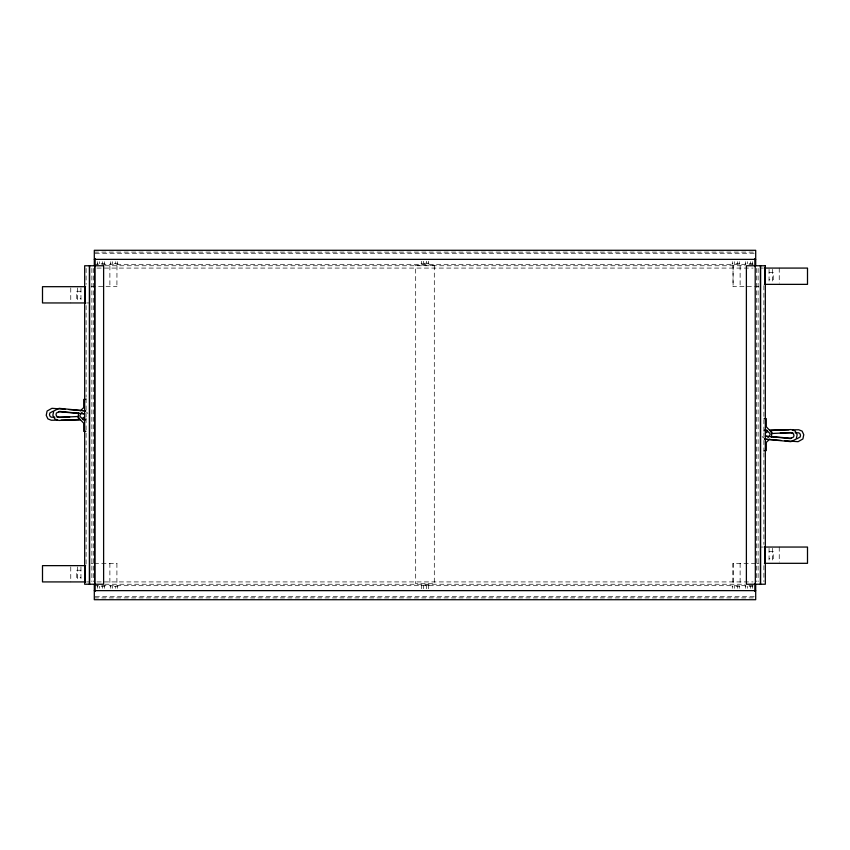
<?xml version="1.0" encoding="UTF-8"?>
<svg xmlns="http://www.w3.org/2000/svg" width="850" height="850" viewBox="0 0 850 850"><rect width="100%" height="100%" fill="white"/><g stroke="black" fill="none" stroke-linecap="round" stroke-linejoin="round"><path stroke-width="0.64" stroke-dasharray="4.25 3.19" d="M97.686 588.285L97.686 586.277M99.344 588.285L99.344 586.277M102.669 588.285L102.669 586.277M104.327 588.285L104.327 586.277M110.755 588.285L110.755 586.277M112.423 588.285L112.423 586.277M115.738 588.285L115.738 586.277M117.406 588.285L117.406 586.277M421.696 588.721L421.696 585.692M423.353 588.721L423.353 585.692M426.679 588.721L426.679 585.692M428.336 588.721L428.336 585.692M732.615 588.285L732.615 586.277M734.283 588.285L734.283 586.277M737.598 588.285L737.598 586.277M739.266 588.285L739.266 586.277M745.694 588.285L745.694 586.277M747.362 588.285L747.362 586.277M750.678 588.285L750.678 586.277M752.335 588.285L752.335 586.277M94.308 252.099L754.364 252.099M95.147 253.268L754.853 253.268M94.308 264.308L753.036 264.308M104.848 265.763L745.153 265.763M96.964 268.079L753.036 268.079M760.92 268.079L763.247 268.079M769.059 272.446L773.245 272.446L773.245 279.767L769.059 279.767M91.152 286.684L116.981 286.684M758.848 286.684L733.019 286.684L733.019 265.763M80.941 291.263L76.755 291.263L76.755 298.594L80.941 298.594M86.753 302.951L89.08 302.951M760.92 547.049L763.247 547.049M769.059 551.406L773.245 551.406L773.245 558.737L769.059 558.737M91.152 563.316L93.341 563.316M94.308 563.316L116.981 563.316M755.692 563.316L733.019 563.316L733.019 584.237M756.659 563.316L758.848 563.316M80.941 570.233L76.755 570.233L76.755 577.554L80.941 577.554M86.753 581.921L89.08 581.921M96.964 581.921L753.036 581.921M104.848 584.237L745.153 584.237M94.308 585.692L753.036 585.692M95.147 596.732L754.853 596.732M94.308 597.901L754.364 597.901M762.089 436.507L763.502 437.952M86.498 412.048L87.911 413.493M779.237 268.079L779.237 283.103M779.237 547.049L779.237 562.062M772.469 269.333L772.469 283.103M772.469 548.303L772.469 562.062M769.059 269.333L769.059 283.103M769.059 548.303L769.059 562.062M763.895 285.664L763.895 431.63M763.895 432.958L763.895 451.541M763.895 452.869L763.895 544.436M763.895 565.664L763.895 581.591M758.115 268.409L758.115 581.591M756.564 268.409L756.564 581.591M752.824 264.308L752.824 263.723L745.195 263.723L745.195 264.308M752.824 585.692L752.824 586.277L745.195 586.277L745.195 585.692M752.335 261.715L752.335 263.723M750.678 261.715L750.678 263.723M747.362 261.715L747.362 263.723M745.694 261.715L745.694 263.723M740.116 265.763L740.116 286.684M740.116 563.316L740.116 584.237M739.744 264.308L739.744 263.723L732.116 263.723L732.116 264.308M739.744 585.692L739.744 586.277L732.116 586.277L732.116 585.692M739.266 261.715L739.266 263.723M737.598 261.715L737.598 263.723M734.283 261.715L734.283 263.723M733.093 265.763L733.093 286.684M733.093 563.316L733.093 584.237M732.615 261.715L732.615 263.723M428.814 585.692L428.814 585.119L421.186 585.119L421.186 585.692M428.336 261.216L428.336 263.224M426.679 261.216L426.679 263.224M423.353 261.216L423.353 263.224M421.696 261.216L421.696 263.224M117.884 264.308L117.884 263.723L110.256 263.723L110.256 264.308M117.884 585.692L117.884 586.277L110.256 586.277L110.256 585.692M117.406 261.715L117.406 263.723M116.981 265.763L116.907 286.684M116.907 563.316L116.907 584.237M115.738 261.715L115.738 263.723M112.423 261.715L112.423 263.723M110.755 261.715L110.755 263.723M109.884 265.763L109.884 286.684M109.884 563.316L109.884 584.237M104.805 264.308L104.805 263.723L97.176 263.723L97.176 264.308M104.805 585.692L104.805 586.277L97.176 586.277L97.176 585.692M104.327 261.715L104.327 263.723M102.669 261.715L102.669 263.723M99.344 261.715L99.344 263.723M97.686 261.715L97.686 263.723M93.436 268.409L93.436 581.591M91.885 268.409L91.885 581.591M86.105 268.409L86.105 284.336M86.105 305.564L86.105 397.131M86.105 398.459L86.105 417.042M86.105 418.37L86.105 564.336M80.941 287.938L80.941 301.697M80.941 566.897L80.941 580.667M77.531 287.938L77.531 301.697M77.531 566.897L77.531 580.667M70.762 287.938L70.762 302.951M70.762 566.897L70.762 581.921M428.814 263.224L421.186 263.224L421.186 263.808L428.814 263.808L428.814 263.224M434.297 265.264L415.692 265.264L415.692 583.748L434.297 583.748L434.297 265.264"/><path stroke-width="1.27" d="M78.551 412.558L78.211 417.446L83.704 423.204L83.704 431.396L85.861 431.396M771.449 437.442L771.789 432.554L766.296 426.796L766.296 418.604L764.139 418.604M82.163 412.229L79.783 415.406L80.346 416.766L83.077 419.496L85.786 419.496M767.837 437.771L770.217 434.594L769.654 433.234L766.923 430.504L764.214 430.504M80.272 410.911L83.704 407.618L83.704 399.426L85.861 399.426M769.728 439.089L766.296 442.382L766.296 450.574L764.139 450.574M84.511 416.978L82.864 417.956L83.268 419.815L85.181 420.006M765.489 433.022L767.136 432.044L766.732 430.185L764.819 429.994M52.902 411.294L49.842 413.004L49.47 414.906L50.278 416.649L51.553 417.212L54.899 417.18M797.098 438.706L800.158 436.996L800.53 435.094L799.722 433.351L798.447 432.788L795.101 432.82M83.704 410.879L85.616 410.922L59.107 408.34L53.763 410.975L52.849 415.267L54.825 418.997L58.937 420.453L78.614 419.486L78.466 416.479L59.383 417.414L56.939 416.553L56.026 414.821L56.398 413.026L59.659 411.411L84.596 413.844L82.822 413.695M767.178 436.305L765.404 436.156L790.341 438.589L793.602 436.974L793.974 435.179L793.061 433.447L790.617 432.586L771.534 433.521L771.386 430.514L791.063 429.547L795.175 431.003L797.151 434.733L796.237 439.025L790.893 441.66L764.384 439.078L766.296 439.121M57.301 420.187L51.329 420.24L47.898 418.891L46.24 415.31L47.09 411.039L51.924 408.319L65.174 409.275M792.699 429.813L798.671 429.76L802.102 431.109L803.76 434.69L802.91 438.961L798.076 441.681L784.826 440.725M57.131 417.159L69.689 417.074M61.072 420.166L79.932 420.027M770.068 429.973L788.928 429.834M780.311 432.926L792.869 432.841M94.308 259.367L755.692 259.367M764.405 268.079L807.5 268.079L807.5 284.357L764.405 284.357M85.595 286.684L42.5 286.684L42.5 302.951L85.595 302.951M764.405 547.049L807.5 547.049L807.5 563.316L764.405 563.316M85.595 565.643L42.5 565.643L42.5 581.921L85.595 581.921M94.308 590.633L755.692 590.633M771.428 436.634L791.52 438.26M769.781 439.503L781.065 440.417M68.935 409.583L80.219 410.497M58.48 411.74L78.572 413.366M771.386 430.514L771.534 433.521M78.614 419.486L78.466 416.479M764.83 268.079L764.83 284.357M764.83 547.049L764.83 563.316M760.569 265.763L760.569 584.237M760.431 265.763L760.431 584.237M755.692 265.763L755.692 250.293L94.308 250.293L94.308 265.763M755.692 584.237L755.692 599.707L94.308 599.707L94.308 584.237M755.204 265.763L755.331 584.237M754.853 258.57L754.853 266.528M754.853 583.472L754.853 591.43M95.147 258.57L95.147 266.528M95.147 583.472L95.147 591.43M94.796 265.763L94.796 584.237M94.669 265.763L94.669 584.237M89.569 265.763L89.569 584.237M89.431 265.763L89.431 584.237M85.17 286.684L85.17 302.951M85.17 565.643L85.17 581.921M103.615 265.763L84.671 265.763L84.671 584.237L103.615 584.237L103.615 265.763M765.329 265.763L746.385 265.763L746.385 584.237L765.329 584.237L765.329 265.763"/></g></svg>
